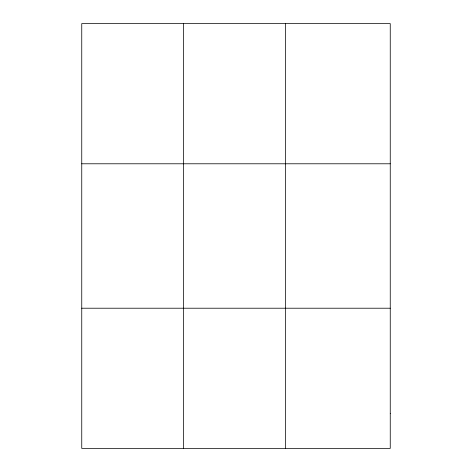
<?xml version="1.0" encoding="UTF-8"?>
<svg xmlns="http://www.w3.org/2000/svg" width="472" height="472" viewBox="0 0 472 472"><rect width="100%" height="100%" fill="white"/><g stroke="black" fill="none" stroke-linecap="round" stroke-linejoin="round"><path stroke-width="0.71" d="M183.555 448.4L183.555 23.6M285.359 448.4L285.359 23.6M81.75 163.784L390.25 163.784M81.75 308.216L390.25 308.216M390.25 413.354L390.25 448.4L81.75 448.4L81.75 23.6L390.25 23.6L390.25 413.354"/></g></svg>
